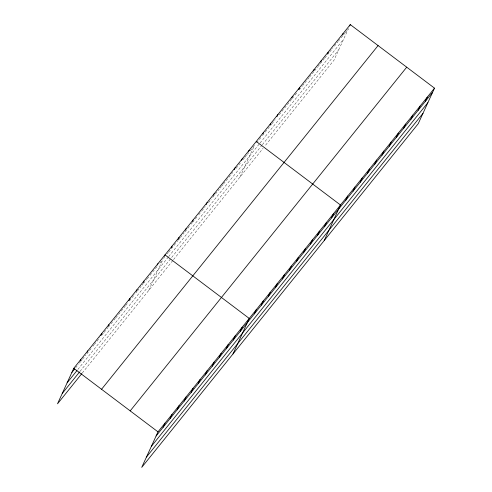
<?xml version="1.0" encoding="UTF-8"?>
<svg xmlns="http://www.w3.org/2000/svg" width="492" height="492" viewBox="0 0 492 492"><rect width="100%" height="100%" fill="white"/><g stroke="black" fill="none" stroke-linecap="round" stroke-linejoin="round"><path stroke-width="0.37" stroke-dasharray="2.46 1.84" d="M148.744 290.421L162.79 259.733M239.998 177.003L254.364 145.62L249.216 152.022M75.596 367.813L78.406 364.326M79.341 363.164L80.276 362.001M80.743 361.417L82.152 359.67M82.619 359.092L85.891 355.021M86.832 353.853L91.979 347.457M92.914 346.294L93.849 345.132M94.316 344.548L99.931 337.567M101.807 335.243L103.677 332.918M104.144 332.334L106.014 330.009M106.955 328.847L107.889 327.678M108.357 327.1L113.504 320.698M113.972 320.12L115.374 318.373M115.841 317.795L125.202 306.159M125.669 305.575L127.545 303.25M129.414 300.926L135.029 293.945M135.964 292.783L136.899 291.621M137.373 291.036L141.112 286.381M142.053 285.219L142.988 284.056M143.455 283.472L146.727 279.401M147.2 278.823L149.07 276.492M150.005 275.329L157.963 265.446M159.832 263.115L162.643 259.628M163.578 258.466L164.512 257.298M167.323 253.81L168.258 252.648M168.725 252.064L176.21 242.759M177.145 241.597L178.086 240.434M178.553 239.85L179.955 238.103M180.423 237.525L184.168 232.87M185.103 231.707L189.783 225.889M191.185 224.143L192.12 222.981M192.593 222.402L197.741 216M198.676 214.838L201.48 211.351M201.948 210.767L205.225 206.695M208.503 202.624L211.308 199.137M212.716 197.39L219.266 189.248M220.201 188.085L221.136 186.917M221.603 186.339L223.011 184.592M223.479 184.014L232.833 172.378M236.111 168.307L240.324 163.073M243.134 159.58L244.536 157.834M245.004 157.255L246.873 154.931M247.341 154.347L248.749 152.6M256.621 142.815L261.141 137.194M262.5 135.509L264.757 132.699M265.213 132.139L271.541 124.273M271.99 123.713L275.157 119.777M279.222 114.722L286.91 105.171M287.359 104.605L291.879 98.99M292.334 98.431L297.303 92.25M299.111 89.999L302.279 86.069M302.728 85.503L304.087 83.818M304.991 82.699L307.248 79.889M307.703 79.329L309.056 77.638M309.511 77.078L314.031 71.463M314.48 70.897L317.647 66.967M318.096 66.402L319.456 64.716M320.36 63.597L322.617 60.787M323.072 60.227L324.425 58.536M324.88 57.976L329.4 52.361M329.849 51.795L333.01 47.865M334.369 46.18L337.986 41.685M338.434 41.119L339.794 39.434M341.147 37.749L342.955 35.504M343.41 34.944L344.763 33.259M345.218 32.693L348.379 28.764L334.013 60.141L264.856 146.099M77.877 369.443L168.196 257.187M168.664 256.603L259.567 143.615M260.016 143.055L343.644 39.114M80.011 371.386L261.916 145.294M262.365 144.734L338.754 49.784M82.293 373.016L173.079 260.176M173.547 259.598L263.048 148.344"/><path stroke-width="0.74" d="M434.51 88.154L157.987 431.859L141.714 467.4L418.243 123.695L434.51 88.154L350.286 24.6L73.757 368.305L57.49 403.846L81.82 373.6M80.147 360.968L80.78 359.584M87.164 352.241L87.797 350.858M100.885 335.489L101.838 333.41M108.222 326.067L108.855 324.683M128.965 300.587L129.919 298.509M136.302 291.172L136.936 289.782M143.32 282.445L143.953 281.055M157.36 264.997L157.993 263.607M164.377 256.27L165.011 254.881L249.241 318.435L232.968 353.976M171.4 247.544L172.034 246.16M178.098 239.512L179.051 237.433M185.435 230.096L186.074 228.706M192.458 221.369L193.092 219.986M206.179 204.617L207.132 202.532M213.516 195.195L214.149 193.811M234.253 169.715L235.207 167.637M241.597 160.3L242.23 158.91M248.614 151.573L249.247 150.183M262.863 133.861L263.503 132.471M270.096 124.87L270.735 123.48M277.014 116.573L277.962 114.495M291.793 97.902L292.426 96.512M298.712 89.605L299.659 87.527M313.49 70.934L314.124 69.544M320.722 61.943L321.356 60.559M327.635 53.646L328.275 52.263M342.42 34.975L343.053 33.591M163.098 427.296L165.005 423.132M349.652 25.99L350.286 24.6M170.115 418.569L172.022 414.412M177.138 409.848L179.045 405.685M184.156 401.121L186.062 396.958M191.179 392.395L193.079 388.237M198.196 383.674L200.103 379.51M205.213 374.947L207.12 370.784M212.237 366.22L214.143 362.063M219.254 357.499L221.16 353.336M226.277 348.773L228.177 344.609M233.294 340.046L235.201 335.888M240.311 331.325L242.218 327.162M254.352 313.871L256.258 309.714M261.375 305.151L263.275 300.987M268.392 296.424L270.299 292.26M275.409 287.697L277.316 283.54M282.433 278.976L284.339 274.813M289.45 270.249L291.356 266.086M296.473 261.523L298.373 257.365M303.49 252.802L305.397 248.638M310.507 244.075L312.414 239.912M317.531 235.348L319.431 231.191M324.548 226.627L326.454 222.464M331.565 217.901L333.471 213.737M324.222 240.551L340.495 205.016L256.27 141.462M345.821 200.189L347.727 196.025M353.053 191.197L354.96 187.034M360.285 182.206L362.192 178.049M367.518 173.221L369.424 169.057M374.75 164.23L376.657 160.066M381.983 155.238L383.889 151.081M389.215 146.253L391.115 142.09M396.447 137.262L398.348 133.098M403.68 128.271L405.58 124.113M410.912 119.285L412.813 115.122M418.145 110.294L420.045 106.131M425.377 101.303L427.277 97.145M71.857 372.469L74.661 368.975M67.115 382.825L76.943 370.611M62.232 393.489L79.544 371.97M101.555 389.277L378.084 45.571M130.189 410.888L406.718 67.183M156.081 436.023L432.609 92.318M151.339 446.379L427.868 102.668M146.456 457.043L422.979 113.338M73.757 368.305L157.987 431.859"/></g></svg>
